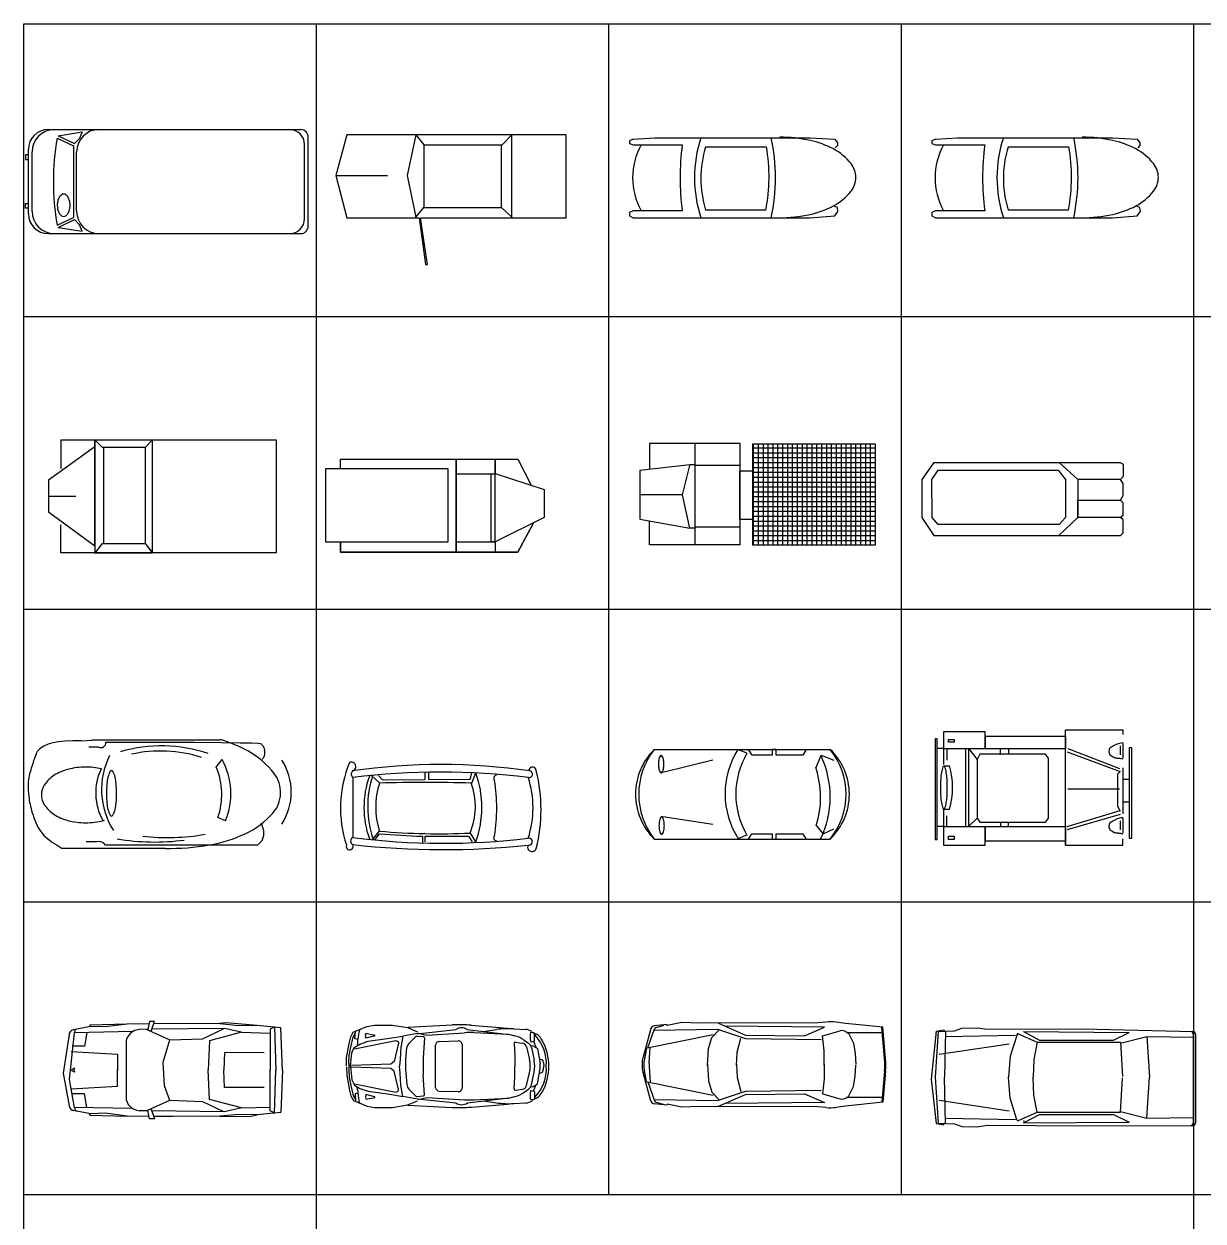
# Model space of a CAD drawing. Extents: x -72339 to 59654, y -38057 to 42097.
# Drawn here: x -58479 to -34293, y -13510 to 11038 of the extents above; entities that cross this region are included whole.
import ezdxf

# ---------------------------------------------------------------- set-up
doc = ezdxf.new("R2010")
doc.units = 0
doc.header["$MEASUREMENT"] = 0
doc.layers.get('0').update_dxf_attribs({"linetype": 'CONTINUOUS'})
doc.styles.add('DIM', font='txt')

# ---------------------------------------------------------------- blocks, each defined once
blk = doc.blocks.new('1010')
for points in [[(-252, 1496), (-252, 840), (700, 144), (700, 2323), (700, 2178), (-252, 1496)], [(0, 2323), (4418, 2323), (4418, 0), (0, 0), (0, 577)], [(0, 2323), (0, 1732)], [(700, 144), (700, 0), (1881, 0), (1881, 2323), (1728, 2165), (853, 2165), (700, 2323), (700, -13), (853, 197), (1728, 197), (1881, 0), (1738, 197), (1738, 2165), (874, 2165), (874, 197)], [(-241, 1168), (306, 1168)]]:
    blk.add_lwpolyline(points)
at = {"linetype": 'Continuous', "style": 'DIM', "flags": 1}
for tag in ['YVALUE', 'XVALUE']:
    blk.add_attdef(tag, (-92464.3185, -115406.0517), '', height=0.02, dxfattribs=at)
blk = doc.blocks.new('1020')
for p, q in [((502, 2141), (714, 2156)), ((850, 2009), (653, 2009)), ((3357, 2154), (712, 2154)), ((3268, 1602), (3388, 1759)), ((3454, 499), (3301, 565)), ((817, 66), (598, 66)), ((2219, -65), (109, -65))]:
    blk.add_line(p, q)
for points in [[(502, 2141), (325, 2139), (170, 2132), (34, 2119), (-83, 2098), (-184, 2069), (-270, 2030), (-343, 1980), (-405, 1918)], [(1003, 2114), (2034, 2113), (2812, 2110), (3374, 2106), (3754, 2101), (3990, 2096), (4116, 2089), (4170, 2082), (4186, 2075), (4195, 2068), (4204, 2061), (4211, 2054), (4218, 2047), (4224, 2039), (4229, 2031), (4234, 2022), (4238, 2013), (4242, 2003), (4246, 1992), (4249, 1980), (4251, 1968), (4254, 1956), (4256, 1944), (4257, 1931), (4258, 1919), (4259, 1907), (4258, 1895), (4258, 1883), (4257, 1872), (4255, 1861), (4254, 1850), (4251, 1840), (4249, 1830), (4246, 1821), (4243, 1812), (4239, 1804), (4234, 1795), (4229, 1787), (4223, 1778), (4217, 1769), (4209, 1759)], [(-407, 1922), (-418, 1896), (-436, 1855), (-451, 1814), (-465, 1774), (-479, 1734), (-491, 1695), (-504, 1655), (-516, 1616), (-528, 1577), (-540, 1537), (-551, 1498), (-561, 1460), (-570, 1421), (-578, 1383), (-584, 1345), (-589, 1307), (-592, 1270), (-593, 1233), (-594, 1196), (-593, 1159), (-591, 1121), (-588, 1083), (-584, 1045), (-580, 1006), (-574, 967), (-568, 926), (-561, 885), (-553, 843), (-543, 799), (-533, 754), (-520, 708), (-507, 661), (-491, 613), (-474, 564), (-456, 515), (-436, 466), (-414, 419), (-391, 372), (-365, 328), (-338, 285), (-307, 244), (-269, 201), (-221, 157), (-163, 110), (-90, 58), (0, 0), (109, -65)], [(4111, 2), (4210, 94), (4242, 199), (4242, 291), (4210, 409), (4177, 435)], [(4111, 2), (994, 2)]]:
    blk.add_lwpolyline(points)
for points in [[(2219, -65, 0.047779), (3125, 5, 0.065088), (3858, 234, 0.104266), (4427, 658, 0.174355), (4587, 1061, 0.174355), (4453, 1472, 0.104266), (3912, 1932, 0.051922), (3346, 2167, 0.051237)], [(913, 1564, 0.057008), (588, 1602, 0.063739), (224, 1555, 0.076744), (-55, 1434, 0.10715), (-260, 1233, 0.14675), (-321, 1031, 0.14675), (-260, 828, 0.10715), (-55, 627, 0.076744), (224, 506, 0.063739), (588, 459, 0.063739)], [(588, 459, 0.063739), (951, 506, 0.006016), (974, 512, 0.10715)]]:
    blk.add_lwpolyline(points, format="xyb")
blk.add_lwpolyline([(1014, 1064, 0.022895), (1023, 870, 0.031657), (1045, 732, 0.068417), (1089, 612, 0.276598), (1118, 595, 0.276598), (1147, 612, 0.068417), (1192, 732, 0.031657), (1213, 870, 0.022895), (1222, 1064, 0.022895), (1213, 1257, 0.031657), (1192, 1395, 0.068417), (1147, 1515, 0.276598), (1118, 1532, 0.276598), (1089, 1515, 0.068417), (1045, 1395, 0.031657), (1023, 1257, 0.022895)], format="xyb", close=True)
for centre, radius, start, end in [((894, 2109), 110, 246.4755, 2.3529), ((2138, -995), 3030, 71.4134, 106.0744), ((2471, 1137), 1558, 153.275, 212.4378), ((2125, -786), 2717, 72.068, 102.6854), ((2098, 1060), 1467, 337.5143, 28.4605), ((3586, 1090), 1219, 327.4252, 32.5748), ((1946, 1069), 1152, 154.6527, 208.9237), ((1917, 1040), 1463, 341.0394, 22.5828), ((867, -75), 149, 30.9347, 109.3098), ((2006, 4564), 4499, 260.1038, 277.7282), ((2257, 4783), 4627, 263.8058, 279.7159)]:
    blk.add_arc(centre, radius, start, end)
at = {"linetype": 'Continuous', "style": 'DIM', "flags": 1}
for tag in ['XVALUE', 'YVALUE']:
    blk.add_attdef(tag, (-98532, -121592), '', height=0.02, dxfattribs=at)
blk = doc.blocks.new('1030')
for p, q in [((1311, 1005), (860, 944)), ((1759, 1008), (1311, 1005)), ((1769, 1059), (1735, 887)), ((1876, 1059), (1769, 1059)), ((1806, 858), (1876, 1059)), ((2255, 1012), (1858, 1009)), ((3220, 1006), (2255, 1012)), ((3598, 967), (3220, 1006)), ((559, 955), (213, 887)), ((229, 827), (268, 904)), ((1429, 849), (229, 827)), ((483, 828), (437, 549)), ((554, 981), (542, 943)), ((860, 944), (559, 955)), ((1737, 896), (1567, 894)), ((1702, 896), (2185, 678)), ((3311, 913), (1820, 897)), ((2861, 702), (3290, 906)), ((3661, 836), (3005, 661)), ((3661, 836), (3311, 913)), ((3982, 977), (3598, 967)), ((3661, 836), (4244, 816)), ((4463, 927), (3982, 977)), ((4341, 944), (4244, 896)), ((4244, 896), (4244, 55)), ((4338, 947), (4361, 54)), ((4500, 58), (4463, 927)), ((437, 549), (182, 548)), ((2185, 678), (2861, 702)), ((3005, 661), (2976, 56)), ((165, 442), (1117, 389)), ((1117, 389), (1115, 47)), ((3307, 419), (3293, 58)), ((4123, 417), (3307, 419)), ((236, 99), (170, 64)), ((236, 19), (170, 54)), ((227, 62), (236, 99)), ((227, 57), (236, 19)), ((1117, -270), (1115, 71)), ((3005, -542), (2976, 63)), ((3307, -300), (3293, 61)), ((4244, -777), (4244, 63)), ((4338, -828), (4361, 64)), ((4500, 61), (4463, -808)), ((165, -323), (1117, -270)), ((437, -430), (182, -430)), ((483, -709), (437, -430)), ((4123, -299), (3307, -300)), ((229, -708), (268, -786)), ((1429, -731), (229, -708)), ((1702, -777), (2185, -560)), ((2185, -560), (2861, -583)), ((2861, -583), (3290, -787)), ((3661, -717), (3005, -542)), ((3661, -717), (3311, -794)), ((3661, -717), (4244, -697)), ((559, -837), (213, -768)), ((554, -862), (542, -824)), ((860, -826), (559, -837)), ((1311, -886), (860, -826)), ((1759, -890), (1311, -886)), ((1737, -777), (1567, -776)), ((1769, -940), (1735, -768)), ((1876, -941), (1769, -940)), ((1806, -739), (1876, -941)), ((3311, -794), (1820, -778)), ((2255, -894), (1858, -891)), ((3220, -887), (2255, -894)), ((3598, -849), (3220, -887)), ((3982, -858), (3598, -849)), ((4463, -808), (3982, -858)), ((4341, -826), (4244, -777))]:
    blk.add_line(p, q)
for points in [[(1309, 1002), (550, 983)], [(3982, 977), (3339, 1028), (3215, 1013)], [(120, 792), (0, 0), (120, -674)], [(213, 887), (175, 873), (145, 846), (125, 811), (120, 792)], [(229, 827), (126, -134), (229, -708)], [(1567, 894), (1465, 870), (1377, 813), (1315, 730), (1292, 668)], [(1292, 668), (1292, -550)], [(2182, 675), (2044, 218), (2072, -258), (2182, -556)], [(120, -674), (134, -712), (159, -743), (194, -763), (213, -768)], [(1292, -550), (1335, -644), (1408, -719), (1502, -764), (1567, -776)], [(550, -864), (1309, -884)], [(3215, -894), (3860, -885), (3982, -858)]]:
    blk.add_lwpolyline(points)
at = {"style": 'DIM', "flags": 1}
for tag in ['XVALUE', 'YVALUE']:
    blk.add_attdef(tag, (-1000, -1000), '', height=0.02, dxfattribs=at)
blk = doc.blocks.new('1011')
for p, q in [((0, 1706), (0, 1903)), ((0, 1903), (2373, 1903)), ((2373, 1903), (2373, 0)), ((2373, 0), (2373, 1903)), ((2373, 1903), (3642, 1903)), ((3172, 210), (3172, 1903)), ((3172, 1903), (3172, 1614)), ((3642, 1903), (3912, 1373)), ((-306, 1706), (-306, 210)), ((2209, 1706), (-306, 1706)), ((2209, 210), (2209, 1706)), ((3183, 1601), (2373, 1601)), ((2373, 1601), (2373, 210)), ((3095, 210), (3095, 1601)), ((3172, 1614), (4178, 1287)), ((4178, 1287), (4178, 709)), ((4178, 709), (3172, 210)), ((3961, 601), (3642, 0)), ((3642, 0), (3893, 473)), ((-306, 210), (2209, 210)), ((0, 0), (0, 210)), ((0, 210), (0, 0)), ((2373, 0), (0, 0)), ((0, 0), (3642, 0)), ((2373, 210), (3172, 210)), ((3642, 0), (2373, 0)), ((3172, 210), (3095, 210)), ((3172, 210), (3172, 0))]:
    blk.add_line(p, q)
at = {"linetype": 'Continuous', "style": 'DIM', "flags": 1}
for tag in ['XVALUE', 'YVALUE']:
    blk.add_attdef(tag, (-102197, -114627), '', height=0.02, dxfattribs=at)
blk = doc.blocks.new('1021')
for p, q in [((2570, 1273), (2657, 1483)), ((131, 1391), (131, 157)), ((689, 1273), (514, 1430)), ((678, 302), (536, 118)), ((2537, 249), (2647, 66))]:
    blk.add_line(p, q)
for points in [[(1608, 1496), (1608, 1345)], [(1684, 1496), (1684, 1345)], [(1684, 1345), (2537, 1352), (2570, 1483)], [(656, 1430), (744, 1339), (1608, 1345)], [(590, 118), (678, 236), (1443, 184), (1564, 184), (1564, 39)], [(1618, 66), (1618, 184), (2504, 184), (2581, 66)]]:
    blk.add_lwpolyline(points)
for centre, radius, start, end in [((2317, 758), 2438, 157.4507, 198.1136), ((104, 1611), 90.3, 280.5361, 115.0152), ((175, 1455), 77.1, 134.854, 235.6447), ((1941, -11032), 12685, 81.7471, 98.2529), ((1930, -13954), 15450, 83.3136, 96.6864), ((633, 774), 2145, 340.7117, 19.2883), ((3750, 1455), 67.8, 252.0563, 79.7462), ((3817, 1525), 76.6, 357.8387, 182.1613), ((755, 728), 3238, 345.8048, 14.1952), ((2303, 774), 1942, 160.6616, 199.3384), ((2563, 791), 2126, 162.5014, 198.4638), ((2222, 781), 1621, 162.32, 197.68), ((1618, -32354), 33640, 88.3979, 91.6021), ((1264, 788), 1382, 337.0468, 20.5214), ((3093, 1373), 71.3, 97.5422, 221.7757), ((-568, 761), 3652, 351.112, 8.888), ((1807, 768), 2021, 342.0328, 17.9672), ((1894, 13810), 13576, 264.8607, 272.7154), ((69, -25), 73.1, 159.9471, 31.4082), ((168, 85), 81.2, 117.3602, 242.6398), ((1983, 14620), 14581, 262.7051, 276.8797), ((1990, 16410), 16502, 263.5339, 276.0509), ((3081, 151), 61, 131.5193, 283.5249), ((3807, -42), 89, 151.5851, 344.8118), ((3740, 72), 73, 261.054, 98.946)]:
    blk.add_arc(centre, radius, start, end)
at = {"linetype": 'Continuous', "style": 'DIM', "flags": 1}
for tag in ['XVALUE', 'YVALUE']:
    blk.add_attdef(tag, (-101927, -119711), '', height=0.02, dxfattribs=at)
blk = doc.blocks.new('1031')
for p, q in [((268, 756), (261, 726)), ((1259, 811), (2167, 858)), ((1452, 679), (2246, 765)), ((2480, 764), (3334, 663)), ((2562, 852), (3304, 792)), ((2806, 723), (3077, 763)), ((3434, 780), (3674, 767)), ((91, 401), (137, 605)), ((137, 605), (188, 692)), ((176, 575), (188, 718)), ((232, 562), (176, 575)), ((399, 588), (391, 625)), ((392, 653), (405, 687)), ((580, 636), (399, 588)), ((405, 687), (579, 650)), ((1459, 683), (1157, 631)), ((1280, 478), (1423, 623)), ((1443, 630), (1578, 620)), ((1471, 691), (1652, 650)), ((1601, 593), (1577, 186)), ((1652, 650), (2424, 699)), ((1903, 521), (2294, 533)), ((2615, 701), (3324, 671)), ((3324, 671), (3455, 636)), ((3467, 504), (3608, 487)), ((3646, 548), (3736, 485)), ((3848, 697), (3777, 702)), ((3781, 515), (3849, 526)), ((3807, 708), (3839, 695)), ((3840, 526), (3895, 389)), ((3859, 538), (3859, 685)), ((3864, 685), (3893, 672)), ((57, 232), (91, 401)), ((225, 489), (222, 440)), ((1216, 153), (1238, 387)), ((1831, -422), (1830, 446)), ((2372, 458), (2373, -434)), ((3439, 477), (3453, 225)), ((3694, 411), (3755, 149)), ((3779, 439), (3827, 430)), ((3797, 393), (3850, 135)), ((3827, 430), (3920, 373)), ((3920, 373), (3972, 62)), ((48, 76), (57, 232)), ((3453, 225), (3452, 15)), ((3453, -199), (3452, 12)), ((3956, 167), (4020, 140)), ((4020, 140), (4044, 78)), ((4044, 78), (4048, 14)), ((4045, -51), (4048, 14)), ((49, -56), (57, -212)), ((57, -212), (92, -381)), ((1216, -131), (1238, -365)), ((1602, -571), (1578, -163)), ((3440, -451), (3453, -199)), ((3695, -384), (3755, -122)), ((3798, -366), (3851, -108)), ((3921, -346), (3972, -35)), ((3956, -140), (4021, -112)), ((4021, -112), (4045, -51)), ((92, -381), (138, -585)), ((226, -469), (223, -420)), ((1281, -456), (1424, -600)), ((3468, -477), (3609, -461)), ((3647, -521), (3737, -458)), ((3780, -412), (3828, -403)), ((3782, -488), (3850, -499)), ((3828, -403), (3921, -346)), ((3841, -499), (3896, -362)), ((138, -585), (189, -671)), ((233, -542), (177, -554)), ((177, -554), (189, -697)), ((269, -736), (262, -706)), ((400, -567), (392, -605)), ((394, -633), (406, -666)), ((581, -615), (400, -567)), ((406, -666), (581, -629)), ((1461, -660), (1158, -610)), ((1444, -607), (1579, -597)), ((1454, -656), (2248, -741)), ((1472, -669), (1653, -627)), ((1653, -627), (2425, -675)), ((1904, -497), (2295, -509)), ((2481, -740), (3335, -636)), ((2616, -676), (3325, -645)), ((2808, -698), (3079, -737)), ((3325, -645), (3457, -610)), ((3849, -670), (3779, -675)), ((3808, -681), (3840, -668)), ((3860, -511), (3861, -657)), ((3865, -657), (3894, -645)), ((1261, -789), (2168, -834)), ((2563, -827), (3305, -766)), ((3435, -753), (3675, -740))]:
    blk.add_line(p, q)
for points in [[(0, 20), (5, 189), (63, 505), (91, 614), (142, 713), (422, 830), (576, 852), (946, 852), (1254, 804), (1459, 718)], [(82, 16), (110, 284), (162, 393), (276, 466), (449, 523), (887, 585), (1157, 631), (1120, 399), (1101, 154), (1092, 11)], [(166, 372), (1014, 539), (1061, 522), (1069, 487), (977, 110), (910, 54), (107, 25)], [(0, 0), (6, -169), (64, -485), (92, -593), (144, -693), (423, -810), (578, -831), (948, -831), (1256, -782), (1461, -695)], [(82, 4), (110, -264), (163, -373), (276, -445), (450, -502), (888, -564), (1158, -610), (1120, -377), (1101, -133), (1092, 11)], [(166, -352), (1015, -518), (1062, -500), (1070, -465), (977, -88), (910, -33), (107, -5)]]:
    blk.add_lwpolyline(points)
for centre, radius, start, end in [((2321, -2138), 3000, 85.3952, 92.9452), ((2362, 598), 203, 54.6492, 124.7769), ((3339, -1018), 1800, 86.9998, 98.3676), ((3660, 487), 280, 57.3299, 87.1824), ((1722, 387), 1500, 166.9166, 176.0811), ((439, 636), 50, 159.9787, 192.5384), ((578, 643), 7.5, 284.96, 78.1125), ((1441, 605), 25, 85.7151, 135.3046), ((1576, 595), 25, 356.7256, 85.7151), ((1905, 446), 75, 91.8201, 179.9989), ((2297, 458), 75, 359.9245, 91.8201), ((2538, -1097), 1800, 87.5491, 93.6237), ((3464, 479), 25, 83.376, 183.115), ((3303, 56), 600, 55.07, 75.2551), ((4125, 615), 358, 166.0961, 196.3535), ((3847, 685), 12.5, 0, 86.3304), ((3847, 538), 12.5, 279.6077, 360), ((3269, 69), 834, 356.2451, 44.5195), ((3835, 534), 150, 46.3836, 67.2014), ((3643, 332), 429, 30.4577, 46.3836), ((3154, 45), 996, 358.0694, 30.4577), ((1387, 373), 150, 135.3046, 174.6214), ((3597, 388), 100, 13.1226, 83.376), ((3650, 362), 150, 11.7694, 55.07), ((1247, 11), 1200, 176.8942, 183.2188), ((2709, 12), 1500, 174.6214, 185.4916), ((4572, 14), 3000, 176.7256, 183.3874), ((3171, 13), 600, 346.9903, 13.1226), ((3263, 13), 600, 348.3436, 11.7694), ((3269, -43), 834, 315.5935, 3.8679), ((3676, 13), 300, 350.7246, 9.3883), ((3154, -19), 996, 329.6553, 2.0435), ((1723, -363), 1500, 184.0319, 193.1964), ((1388, -351), 150, 185.4916, 224.8083), ((1906, -422), 75, 180.1141, 268.2929), ((2298, -434), 75, 268.2929, 0.1885), ((3465, -452), 25, 176.9979, 276.737), ((3598, -361), 100, 276.737, 346.9903), ((3651, -335), 150, 305.0429, 348.3436), ((4126, -588), 358, 163.7595, 194.0169), ((441, -615), 50, 167.5746, 200.1342), ((579, -622), 7.5, 282.0005, 75.153), ((1442, -583), 25, 224.8083, 274.3979), ((1577, -572), 25, 274.3979, 3.3874), ((2535, 1122), 1800, 266.4893, 272.5638), ((3303, -30), 600, 284.8579, 305.0429), ((3661, -461), 280, 272.9306, 302.783), ((3848, -657), 12.5, 273.7825, 0.113), ((3848, -511), 12.5, 0.113, 80.5053), ((3836, -507), 150, 292.9116, 313.7293), ((3643, -305), 429, 313.7293, 329.6553), ((2317, 2163), 3000, 267.1678, 274.7177), ((2363, -574), 203, 235.336, 305.4638), ((3337, 1044), 1800, 261.7454, 273.1132)]:
    blk.add_arc(centre, radius, start, end)
at = {"style": 'DIM', "flags": 1}
for tag in ['XVALUE', 'YVALUE']:
    blk.add_attdef(tag, (-1082, -1580), '', height=0.02, dxfattribs=at)
blk = doc.blocks.new('1016')
for p, q in [((479, 2168), (5661, 2168)), ((661, 1994), (995, 1834)), ((683, 2039), (1179, 2118)), ((683, 2039), (1017, 1880)), ((1118, 1987), (1017, 1880)), ((1179, 2118), (1118, 1987)), ((5813, 186), (5813, 2015)), ((73, 440), (73, 1761)), ((995, 1834), (995, 367)), ((5737, 339), (5737, 1863)), ((12, 1649), (12, 1554)), ((73, 1649), (12, 1649)), ((12, 1554), (73, 1554)), ((149, 491), (149, 1710)), ((1063, 491), (1063, 1710)), ((12, 552), (12, 648)), ((12, 648), (73, 648)), ((73, 552), (12, 552)), ((661, 208), (995, 367)), ((683, 162), (1017, 321)), ((1118, 215), (1017, 321)), ((479, 34), (5661, 34)), ((683, 162), (1179, 84)), ((1179, 84), (1118, 215))]:
    blk.add_line(p, q)
blk.add_lwpolyline([(797, 844, 0.15854), (751, 829, 0.106465), (704, 777, 0.07162), (674, 699, 0.071565), (666, 615, 0.057969), (677, 522, 0.07162), (704, 452, 0.106465), (751, 400, 0.15854), (797, 385, 0.15854), (842, 400, 0.106465), (889, 452, 0.07162), (917, 522, 0.057969), (927, 615, 0.057969), (917, 707, 0.07162), (889, 777, 0.106465), (842, 829, 0.15854)], format="xyb", close=True)
for centre, radius, start, end in [((479, 1761), 406, 90, 180), ((606, 1710), 457, 90, 180), ((5852, 1101), 5267, 170.2424, 189.7576), ((1520, 1710), 457, 90, 180), ((5432, 1863), 305, 0, 90), ((5661, 2015), 152, 0, 90), ((606, 491), 457, 180, 270), ((1520, 491), 457, 180, 270), ((479, 440), 406, 180, 270), ((5432, 339), 305, 270, 0), ((5661, 186), 152, 270, 0)]:
    blk.add_arc(centre, radius, start, end)
at = {"style": 'DIM', "flags": 1}
for tag in ['XVALUE', 'YVALUE']:
    blk.add_attdef(tag, (-999999, -999999), '', height=0.02, dxfattribs=at)
blk = doc.blocks.new('1001')
for p, q in [((0, 1700), (-227, 863)), ((4500, 1700), (0, 1700)), ((1414, 1703), (1239, 863)), ((3382, 1700), (1413, 1700)), ((1413, 1700), (1578, 1493)), ((3382, 1703), (1414, 1703)), ((1578, 1493), (3174, 1493)), ((1578, 1493), (1578, 207)), ((3174, 1480), (3382, 1700)), ((3174, 207), (3174, 1480)), ((3382, -3), (3382, 1703)), ((4500, 0), (4500, 1700)), ((-227, 863), (0, 0)), ((-227, 863), (834, 863)), ((1239, 863), (1414, 10)), ((0, 0), (1481, 0)), ((1414, 10), (1578, 207)), ((1481, 1), (1611, -961)), ((1513, 0), (4500, 0)), ((1578, 207), (3174, 207)), ((3174, 207), (3382, 10)), ((3382, 10), (3174, 207)), ((1654, -961), (1512, -3)), ((1611, -961), (1654, -961))]:
    blk.add_line(p, q)
at = {"linetype": 'Continuous', "style": 'DIM', "flags": 1}
for tag in ['XVALUE', 'YVALUE']:
    blk.add_attdef(tag, (-91708, -121659), '', height=0.02, dxfattribs=at)
blk = doc.blocks.new('1033')
for p, q in [((97, 987), (-1, 3)), ((97, 987), (248, 1012)), ((143, 977), (478, 994)), ((248, 1012), (268, 987)), ((289, 985), (268, 39)), ((478, 994), (624, 1048)), ((624, 1048), (944, 1053)), ((944, 1053), (1152, 1022)), ((1152, 1022), (3125, 1035)), ((3125, 1035), (5370, 976)), ((143, 977), (80, 43)), ((285, 874), (1726, 905)), ((1765, 938), (1615, 469)), ((1765, 938), (2171, 756)), ((1894, 974), (4056, 957)), ((1894, 974), (2222, 801)), ((2171, 756), (2103, 403)), ((2171, 756), (3880, 756)), ((2222, 801), (3736, 801)), ((3736, 801), (4056, 957)), ((3880, 756), (3922, 52)), ((3881, 741), (4424, 875)), ((4424, 875), (5366, 860)), ((4424, 875), (4477, 38)), ((5372, 927), (5372, -899)), ((5419, 926), (5419, -899)), ((161, 512), (1600, 727)), ((1615, 469), (1582, 40)), ((2103, 403), (2090, 39)), ((-1, 3), (97, -909)), ((80, 43), (143, -899)), ((289, -908), (268, 38)), ((1615, -391), (1582, 38)), ((2103, -325), (2090, 38)), ((3880, -678), (3922, 25)), ((4424, -798), (4477, 40)), ((161, -434), (1600, -649)), ((1757, -834), (1615, -391)), ((2171, -678), (2103, -325)), ((1791, -849), (2171, -678)), ((1894, -897), (2222, -724)), ((2171, -678), (3880, -678)), ((2222, -724), (3736, -724)), ((3736, -724), (4056, -880)), ((3881, -663), (4424, -798)), ((97, -909), (248, -934)), ((143, -899), (478, -917)), ((248, -934), (268, -909)), ((285, -797), (1726, -828)), ((478, -917), (624, -970)), ((624, -970), (944, -975)), ((944, -975), (1152, -944)), ((1152, -944), (3125, -957)), ((1894, -897), (4056, -880)), ((3125, -957), (5369, -949)), ((4424, -798), (5366, -783))]:
    blk.add_line(p, q)
for centre, radius, start, end in [((1780, 904), 25, 65.7961, 162.2571), ((5322, 927), 50, 0, 88.5082), ((5369, 926), 50, 0, 88.5082), ((280, 39), 12.5, 178.7004, 181.2996), ((1594, 39), 12.5, 175.5855, 184.4145), ((2103, 39), 12.5, 177.991, 182.009), ((1780, -827), 25, 197.7429, 294.2039), ((1908, -861), 12.5, 116.9382, 269.53), ((5322, -899), 50, 270.2142, 0), ((5369, -899), 50, 270.2142, 360)]:
    blk.add_arc(centre, radius, start, end)
at = {"style": 'DIM', "flags": 1}
for tag in ['XVALUE', 'YVALUE']:
    blk.add_attdef(tag, (-790, -285), '', height=0.02, dxfattribs=at)
blk = doc.blocks.new('1013')
for points in [[(0, 1496), (-251, 1142), (-251, 368), (0, 0)], [(0, 1496), (3817, 1496), (3882, 1457), (3882, 1208), (3828, 1142)], [(2570, 1496), (2953, 1142), (2953, 368), (2559, 0)], [(3882, 407), (3882, 669), (3828, 722), (3882, 814), (3882, 1063), (3828, 1142), (2953, 1142), (2953, 368)], [(0, 0), (3828, 0), (3882, 53), (3882, 315), (3828, 368), (2953, 368), (2953, 722), (3828, 722)], [(3828, 368), (2953, 368), (2953, 722), (3828, 722)], [(3882, 407), (3828, 368)]]:
    blk.add_lwpolyline(points)
blk.add_lwpolyline([(-44, 1142), (87, 1339), (2548, 1339), (2701, 1142), (2701, 368), (2570, 223), (87, 223), (-33, 368)], close=True)
at = {"linetype": 'Continuous', "style": 'DIM', "flags": 1}
for tag in ['XVALUE', 'YVALUE']:
    blk.add_attdef(tag, (-107981, -119654), '', height=0.02, dxfattribs=at)
blk = doc.blocks.new('1023')
for p, q in [((853, 2323), (0, 2323)), ((0, 2323), (0, 1653)), ((853, 1982), (853, 2323)), ((2504, 2231), (853, 2231)), ((853, 2231), (853, 1982)), ((2500, 0), (2500, 2362)), ((2500, 2362), (3675, 2362)), ((2504, 1982), (2504, 2231)), ((3675, 2362), (3675, 2270)), ((-131, 2179), (-175, 2179)), ((-175, 2179), (-175, 118)), ((-131, 1982), (-131, 2179)), ((0, 1982), (-131, 1982)), ((-131, 118), (-131, 1982)), ((0, 1982), (2504, 1982)), ((66, 1982), (66, 1745)), ((98, 2113), (98, 2165)), ((98, 2165), (219, 2165)), ((219, 2113), (98, 2113)), ((219, 2165), (219, 2113)), ((459, 381), (459, 1982)), ((459, 1982), (514, 1982)), ((514, 1982), (514, 381)), ((514, 1982), (689, 1759)), ((1170, 1982), (1323, 1982)), ((1170, 1850), (1170, 1982)), ((1170, 1982), (1334, 1982)), ((1334, 1982), (1334, 1864)), ((2548, 1982), (3609, 1575)), ((3620, 2034), (3620, 1850)), ((3675, 2100), (3675, 1785)), ((3860, 1995), (3806, 1995)), ((3806, 1995), (3806, 853)), ((3860, 144), (3860, 1995)), ((744, 1864), (689, 1759)), ((689, 1759), (689, 551)), ((2089, 1864), (744, 1864)), ((2154, 1785), (2089, 1864)), ((2154, 1680), (2154, 1785)), ((2537, 1916), (3620, 1509)), ((11, 1627), (120, 1627)), ((2154, 551), (2154, 1680)), ((3620, 1509), (3565, 1457)), ((3675, 1588), (3675, 643)), ((3565, 1457), (3565, 801)), ((3675, 1352), (3806, 1352)), ((2548, 1155), (3609, 1155)), ((3565, 801), (3620, 696)), ((3675, 892), (3806, 892)), ((3806, 892), (3806, 144)), ((0, 722), (0, 0)), ((11, 735), (120, 735)), ((66, 381), (66, 604)), ((514, 381), (689, 551)), ((689, 551), (744, 472)), ((2089, 472), (2154, 551)), ((2537, 381), (3620, 709)), ((3620, 630), (2537, 315)), ((3620, 499), (3620, 315)), ((3675, 564), (3675, 249)), ((0, 381), (-131, 381)), ((0, 381), (2500, 381)), ((744, 472), (2089, 472)), ((853, 0), (853, 381)), ((853, 381), (853, 92)), ((1170, 472), (1170, 381)), ((1170, 381), (1334, 381)), ((1334, 381), (1334, 472)), ((2500, 381), (2500, 0)), ((-175, 118), (-131, 118)), ((0, 0), (853, 0)), ((98, 118), (98, 184)), ((98, 184), (219, 184)), ((219, 118), (98, 118)), ((219, 184), (219, 118)), ((853, 92), (2504, 92)), ((2500, 0), (3675, 0)), ((3675, 0), (3675, 131)), ((3806, 144), (3860, 144))]:
    blk.add_line(p, q)
for points in [[(3675, 2100), (3640, 2094), (3610, 2088), (3585, 2081), (3562, 2073), (3543, 2065), (3527, 2057), (3512, 2050), (3500, 2043), (3488, 2037), (3477, 2031), (3467, 2026), (3458, 2022), (3449, 2018), (3442, 2014), (3435, 2010), (3428, 2006), (3423, 2002), (3417, 1997), (3412, 1992), (3408, 1987), (3404, 1981), (3401, 1974), (3398, 1966), (3396, 1958), (3394, 1948), (3393, 1938), (3392, 1927), (3392, 1916), (3392, 1906), (3393, 1895), (3395, 1886), (3397, 1877), (3401, 1869), (3404, 1863), (3408, 1857), (3413, 1852), (3418, 1847), (3424, 1843), (3430, 1839), (3436, 1835), (3442, 1831), (3448, 1827), (3455, 1822), (3462, 1818), (3469, 1814), (3476, 1810), (3483, 1806), (3490, 1802), (3498, 1799), (3506, 1797), (3514, 1794), (3522, 1792), (3530, 1790), (3539, 1789), (3548, 1788), (3557, 1787), (3566, 1786), (3576, 1785), (3588, 1785), (3600, 1783), (3615, 1782), (3632, 1779), (3652, 1776), (3675, 1772)], [(3675, 564), (3640, 559), (3610, 552), (3585, 545), (3562, 538), (3543, 530), (3527, 522), (3512, 514), (3500, 507), (3488, 501), (3477, 496), (3467, 491), (3458, 486), (3449, 482), (3442, 478), (3435, 474), (3428, 470), (3423, 466), (3417, 462), (3412, 457), (3408, 451), (3404, 445), (3401, 438), (3398, 431), (3396, 422), (3394, 413), (3393, 402), (3392, 392), (3392, 381), (3392, 370), (3393, 360), (3395, 350), (3397, 341), (3401, 334), (3404, 327), (3408, 321), (3413, 316), (3418, 312), (3424, 308), (3430, 304), (3436, 300), (3442, 296), (3448, 291), (3455, 287), (3462, 282), (3469, 278), (3476, 274), (3483, 270), (3490, 267), (3498, 264), (3506, 261), (3514, 259), (3522, 257), (3530, 255), (3539, 254), (3548, 252), (3557, 251), (3566, 251), (3576, 250), (3588, 249), (3600, 248), (3615, 246), (3632, 244), (3652, 241), (3675, 236)]]:
    blk.add_lwpolyline(points)
blk.add_lwpolyline([(-66, 1181, 0.016794), (-60, 1000, 0.023463), (-45, 872, 0.053217), (-13, 756, 0.308549), (5, 744, 0.308549), (24, 756, 0.053217), (56, 872, 0.023463), (70, 1000, 0.016794), (76, 1181, 0.016794), (70, 1362, 0.023463), (56, 1491, 0.053217), (24, 1606, 0.308549), (5, 1619, 0.308549), (-13, 1606, 0.053217), (-45, 1491, 0.023463), (-60, 1362, 0.016794)], format="xyb", close=True)
blk.add_arc((-1354, 1181), 1540, 343.1561, 16.8439)
at = {"linetype": 'Continuous', "style": 'DIM', "flags": 1}
for tag in ['XVALUE', 'YVALUE']:
    blk.add_attdef(tag, (-96404, -114076), '', height=0.02, dxfattribs=at)
blk = doc.blocks.new('*X269')
at = {"color": 0}
for p, q in [((2975, 2800), (5501, 2800)), ((3000, 813), (3000, 2874)), ((3100, 813), (3100, 2874)), ((3200, 813), (3200, 2874)), ((3300, 813), (3300, 2874)), ((3400, 813), (3400, 2874)), ((3500, 813), (3500, 2874)), ((3600, 813), (3600, 2874)), ((3700, 813), (3700, 2874)), ((3800, 813), (3800, 2874)), ((3900, 813), (3900, 2874)), ((4000, 813), (4000, 2874)), ((4100, 813), (4100, 2874)), ((4200, 813), (4200, 2874)), ((4300, 813), (4300, 2874)), ((4400, 813), (4400, 2874)), ((4500, 813), (4500, 2874)), ((4600, 813), (4600, 2874)), ((4700, 813), (4700, 2874)), ((4800, 813), (4800, 2874)), ((4900, 813), (4900, 2874)), ((5000, 813), (5000, 2874)), ((5100, 813), (5100, 2874)), ((5200, 813), (5200, 2874)), ((5300, 813), (5300, 2874)), ((5400, 813), (5400, 2874)), ((5500, 813), (5500, 2874)), ((2975, 2700), (5501, 2700)), ((2975, 2600), (5501, 2600)), ((2975, 2500), (5501, 2500)), ((2975, 2400), (5501, 2400)), ((2975, 2300), (5501, 2300)), ((2975, 2200), (5501, 2200)), ((2975, 2100), (5501, 2100)), ((2975, 2000), (5501, 2000)), ((2975, 1900), (5501, 1900)), ((2975, 1800), (5501, 1800)), ((2975, 1700), (5501, 1700)), ((2975, 1600), (5501, 1600)), ((2975, 1500), (5501, 1500)), ((2975, 1400), (5501, 1400)), ((2975, 1300), (5501, 1300)), ((2975, 1200), (5501, 1200)), ((2975, 1100), (5501, 1100)), ((2975, 1000), (5501, 1000)), ((2975, 900), (5501, 900))]:
    blk.add_line(p, q, dxfattribs=at)
blk = doc.blocks.new('1012')
for p, q in [((1859, 2074), (0, 2074)), ((0, 2074), (0, 1545.6128)), ((929, 2061), (929, 0)), ((1859, 0), (1859, 2074)), ((4637, 2061), (2111, 2061)), ((2111, 2061), (2111, 0)), ((4637, 0), (4637, 2061)), ((831, 1641), (-197, 1523)), ((-197, 1523), (-197, 526)), ((678, 1024), (831, 1628)), ((929, 1641), (831, 1641)), ((1859, 1628), (929, 1628)), ((2121, 1510), (1848, 1510)), ((1848, 1510), (1848, 526)), ((1859, 368), (1859, 1628)), ((678, 1024), (-197, 1024)), ((831, 342), (678, 1024)), ((-197, 526), (831, 342)), ((1848, 526), (2111, 526)), ((0, 0), (0, 490.7393)), ((929, 342), (831, 342)), ((929, 368), (929, 368)), ((929, 368), (1859, 368)), ((1859, 0), (0, 0)), ((2111, 0), (4637, 0))]:
    blk.add_line(p, q)
blk.add_blockref('*X269', (-864, -813))
at = {"linetype": 'Continuous', "style": 'DIM', "flags": 1}
for tag in ['YVALUE', 'XVALUE']:
    blk.add_attdef(tag, (-109147.7059, -115189.9175), '', height=0.02, dxfattribs=at)
blk = doc.blocks.new('1022')
for p, q in [((0, 1837), (3609, 1837)), ((1903, 1759), (1717, 1837)), ((2012, 1719), (1936, 1837)), ((2417, 1719), (2012, 1719)), ((2504, 1837), (2417, 1837)), ((2417, 1837), (2417, 1719)), ((2504, 1719), (2504, 1837)), ((3051, 1719), (2504, 1719)), ((3117, 1837), (3051, 1719)), ((3324, 1470), (3423, 1719)), ((3423, 1719), (3685, 1614)), ((1203, 1614), (175, 1365)), ((175, 459), (1203, 302)), ((3324, 276), (3467, 105)), ((0, 0), (3609, 0)), ((1903, 79), (1728, 13)), ((1936, 0), (2001, 105)), ((2001, 105), (2417, 105)), ((2417, 105), (2417, 0)), ((2417, 0), (2504, 0)), ((2504, 0), (2504, 105)), ((2504, 105), (3051, 105)), ((3051, 105), (3117, 0)), ((3467, 105), (3685, 210))]:
    blk.add_line(p, q)
for points in [[(87, 1535, 0.031568), (92, 1462, 0.042792), (103, 1409, 0.085092), (126, 1365, 0.237825), (142, 1357, 0.237825), (159, 1365, 0.085092), (181, 1409, 0.042792), (192, 1462, 0.031568), (197, 1535, 0.031568), (192, 1609, 0.042792), (181, 1662, 0.085092), (159, 1706, 0.237825), (142, 1714, 0.237825), (126, 1706, 0.085092), (103, 1662, 0.042792), (92, 1609, 0.031568)], [(98, 276, 0.031568), (103, 203, 0.042792), (114, 150, 0.085092), (137, 106, 0.237825), (153, 97, 0.237825), (170, 106, 0.085092), (192, 150, 0.042792), (203, 203, 0.031568), (208, 276, 0.031568), (203, 349, 0.042792), (192, 402, 0.085092), (170, 446, 0.237825), (153, 454, 0.237825), (137, 446, 0.085092), (114, 402, 0.042792), (103, 349, 0.031568)]]:
    blk.add_lwpolyline(points, format="xyb", close=True)
for centre, radius, start, end in [((910, 919), 1293, 134.722, 225.278), ((1171, 919), 1488, 141.885, 218.115), ((3162, 927), 1708, 147.791, 212.8865), ((3323, 919), 1650, 149.3925, 210.6075), ((2735, 919), 1268, 313.572, 46.428), ((2488, 919), 1449, 320.6571, 39.3429), ((1615, 865), 1995, 334.3133, 24.9571), ((1462, 856), 1951, 342.6938, 18.3485)]:
    blk.add_arc(centre, radius, start, end)
at = {"linetype": 'Continuous', "style": 'DIM', "flags": 1}
for tag in ['XVALUE', 'YVALUE']:
    blk.add_attdef(tag, (-108433, -113944), '', height=0.02, dxfattribs=at)
blk = doc.blocks.new('1032')
for p, q in [((186, 788), (24, 200)), ((123, 388), (259, 778)), ((510, 869), (250, 842)), ((257, 753), (1547, 773)), ((293, 809), (457, 855)), ((517, 841), (510, 869)), ((820, 911), (518, 848)), ((1181, 895), (820, 911)), ((3610, 902), (1181, 895)), ((1435, 603), (1586, 759)), ((1547, 773), (2124, 584)), ((1570, 892), (2127, 649)), ((3743, 815), (1706, 833)), ((3335, 638), (3743, 815)), ((3771, 918), (3610, 902)), ((3703, 636), (4066, 737)), ((4178, 886), (3986, 914)), ((4068, 738), (4069, 738)), ((4943, 810), (4178, 886)), ((4976, 170), (4920, 809)), ((4999, 170), (4943, 810)), ((71, 380), (1461, 660)), ((1363, 373), (1435, 603)), ((1954, 302), (2028, 585)), ((2124, 584), (3675, 561)), ((2127, 649), (3335, 638)), ((3736, 326), (3703, 636)), ((4192, 718), (4242, 685)), ((4233, 705), (4925, 707)), ((4233, 705), (4340, 488)), ((97, 385), (50, 167)), ((147, 78), (167, 399)), ((1344, 25), (1363, 373)), ((1943, 28), (1954, 302)), ((3740, 32), (3736, 326)), ((4340, 488), (4377, 276)), ((4376, 276), (4386, 48)), ((147, 4), (167, -316)), ((1344, 57), (1363, -290)), ((1943, 54), (1954, -220)), ((3740, 51), (3736, -244)), ((4377, -194), (4386, 34)), ((186, -706), (24, -118)), ((97, -302), (50, -85)), ((1954, -220), (2028, -503)), ((3736, -244), (3703, -554)), ((4340, -406), (4377, -194)), ((4976, -88), (4920, -727)), ((4999, -88), (4943, -728)), ((71, -298), (1461, -578)), ((123, -306), (259, -696)), ((1363, -290), (1435, -521)), ((2124, -502), (3675, -479)), ((4233, -623), (4340, -406)), ((257, -671), (1547, -691)), ((293, -727), (457, -773)), ((1435, -521), (1586, -677)), ((1547, -691), (2124, -502)), ((1570, -810), (2127, -567)), ((3743, -733), (1706, -751)), ((2127, -567), (3335, -556)), ((3335, -556), (3743, -733)), ((3703, -554), (4069, -656)), ((4943, -728), (4178, -804)), ((4192, -636), (4242, -603)), ((4233, -623), (4925, -625)), ((510, -787), (250, -760)), ((517, -759), (510, -787)), ((820, -829), (518, -766)), ((1181, -813), (820, -829)), ((3610, -820), (1181, -813)), ((3771, -836), (3610, -820)), ((4178, -804), (3986, -832))]:
    blk.add_line(p, q)
for centre, radius, start, end in [((258, 768), 75, 95.8102, 164.6615), ((306, 761), 50, 105.4862, 160.7894), ((3859, 23), 900, 81.9284, 95.6257), ((4109, 593), 150, 56.264, 106.8198), ((603, 41), 600, 164.6615, 195.3385), ((637, 41), 600, 167.9052, 192.0948), ((746, 41), 600, 176.4735, 183.5265), ((3481, 41), 1500, 355.0592, 4.9408), ((3504, 41), 1500, 355.0592, 4.9408), ((258, -686), 75, 195.3385, 264.1898), ((306, -679), 50, 199.2106, 254.5138), ((4109, -511), 150, 254.4694, 303.7359), ((3859, 60), 900, 264.3743, 278.0716)]:
    blk.add_arc(centre, radius, start, end)
at = {"style": 'DIM', "flags": 1}
for tag in ['XVALUE', 'YVALUE']:
    blk.add_attdef(tag, (-758, -2495), '', height=0.02, dxfattribs=at)
blk = doc.blocks.new('1003')
for p, q in [((1487, 1457), (2734, 1457)), ((2723, 158), (1487, 158))]:
    blk.add_line(p, q)
for points in [[(0, 1614), (-77, 1575), (-77, 1522), (0, 1496), (1006, 1496)], [(0, 1614), (448, 1640), (3631, 1640), (4134, 1614), (4189, 1535), (4189, 1483), (4145, 1430)], [(1006, 144), (0, 144), (-77, 105), (-77, 39), (-77, 39), (0, 0), (995, 0), (3631, 0), (4134, 39), (4199, 131), (4189, 210), (4123, 236)]]:
    blk.add_lwpolyline(points)
for points in [[(2996, 0, 0.053705), (3630, 68, 0.067551), (4107, 242, 0.105271), (4469, 544, 0.168274), (4568, 827, 0.168274), (4469, 1110, 0.105271), (4107, 1411, 0.067551), (3630, 1585, 0.05277), (3008, 1653, 0.053705)], [(2986, 0, 0.000912), (2996, 0, 0.053705)]]:
    blk.add_lwpolyline(points, format="xyb")
for centre, radius, start, end in [((1382, 820), 1393, 150.9739, 209.0261), ((6159, 820), 5197, 172.5267, 187.4733), ((3885, 820), 2627, 161.8083, 198.1917), ((-961, 820), 3881, 347.7978, 12.2022), ((3584, 807), 2195, 162.7821, 197.2179), ((-754, 836), 3542, 348.9536, 10.0883)]:
    blk.add_arc(centre, radius, start, end)
at = {"linetype": 'Continuous', "style": 'DIM', "flags": 1}
for tag in ['XVALUE', 'YVALUE']:
    blk.add_attdef(tag, (-95740, -119570), '', height=0.02, dxfattribs=at)
blk = doc.blocks.new('1002')
for p, q in [((1487, 1457), (2734, 1457)), ((2723, 158), (1487, 158))]:
    blk.add_line(p, q)
for points in [[(0, 1614), (-77, 1575), (-77, 1522), (0, 1496), (1006, 1496)], [(0, 1614), (448, 1640), (3631, 1640), (4134, 1614), (4189, 1535), (4189, 1483), (4145, 1430)], [(1006, 144), (0, 144), (-77, 105), (-77, 39), (-77, 39), (0, 0), (995, 0), (3631, 0), (4134, 39), (4199, 131), (4189, 210), (4123, 236)]]:
    blk.add_lwpolyline(points)
for points in [[(2996, 0, 0.053705), (3630, 68, 0.067551), (4107, 242, 0.105271), (4469, 544, 0.168274), (4568, 827, 0.168274), (4469, 1110, 0.105271), (4107, 1411, 0.067551), (3630, 1585, 0.05277), (3008, 1653, 0.053705)], [(2986, 0, 0.000912), (2996, 0, 0.053705)]]:
    blk.add_lwpolyline(points, format="xyb")
for centre, radius, start, end in [((1382, 820), 1393, 150.9739, 209.0261), ((6159, 820), 5197, 172.5267, 187.4733), ((3885, 820), 2627, 161.8083, 198.1917), ((-961, 820), 3881, 347.7978, 12.2022), ((3584, 807), 2195, 162.7821, 197.2179), ((-754, 836), 3542, 348.9536, 10.0883)]:
    blk.add_arc(centre, radius, start, end)
at = {"linetype": 'Continuous', "style": 'DIM', "flags": 1}
for tag in ['XVALUE', 'YVALUE']:
    blk.add_attdef(tag, (-106977, -121508), '', height=0.02, dxfattribs=at)

msp = doc.modelspace()

# ---------------------------------------------------------------- linework, layer by layer
for p, q in [((-58479, 11038), (-4479, 11038)), ((-58479, -24962), (-58479, 11038)), ((-52479, -24962), (-52479, 11038)), ((-46479, -12962), (-46479, 11038)), ((-40479, -12962), (-40479, 11038)), ((-34479, -24962), (-34479, 11038)), ((-58479, 5038), (-4479, 5038)), ((-58479, -962), (-4479, -962)), ((-58479, -6962), (-4479, -6962)), ((-58479, -12962), (-4479, -12962))]:
    msp.add_line(p, q)

# ---------------------------------------------------------------- block references
for name, p in [('1016', (-58461, 6705)), ('1001', (-51854, 7064)), ('1002', (-45983, 7064)), ('1003', (-39778, 7064)), ('1010', (-57724, 190)), ('1012', (-45648, 358)), ('1011', (-51987, 207)), ('1013', (-39813, 551)), ('1020', (-57801, -5802)), ('1023', (-39615, -5802)), ('1022', (-45551, -5676)), ('1021', (-51865, -5802)), ('1030', (-57675, -10474)), ('1031', (-51865, -10347)), ('1032', (-45803, -10347)), ('1033', (-39867, -10600))]:
    msp.add_blockref(name, p)

doc.saveas('drawing.dxf')
